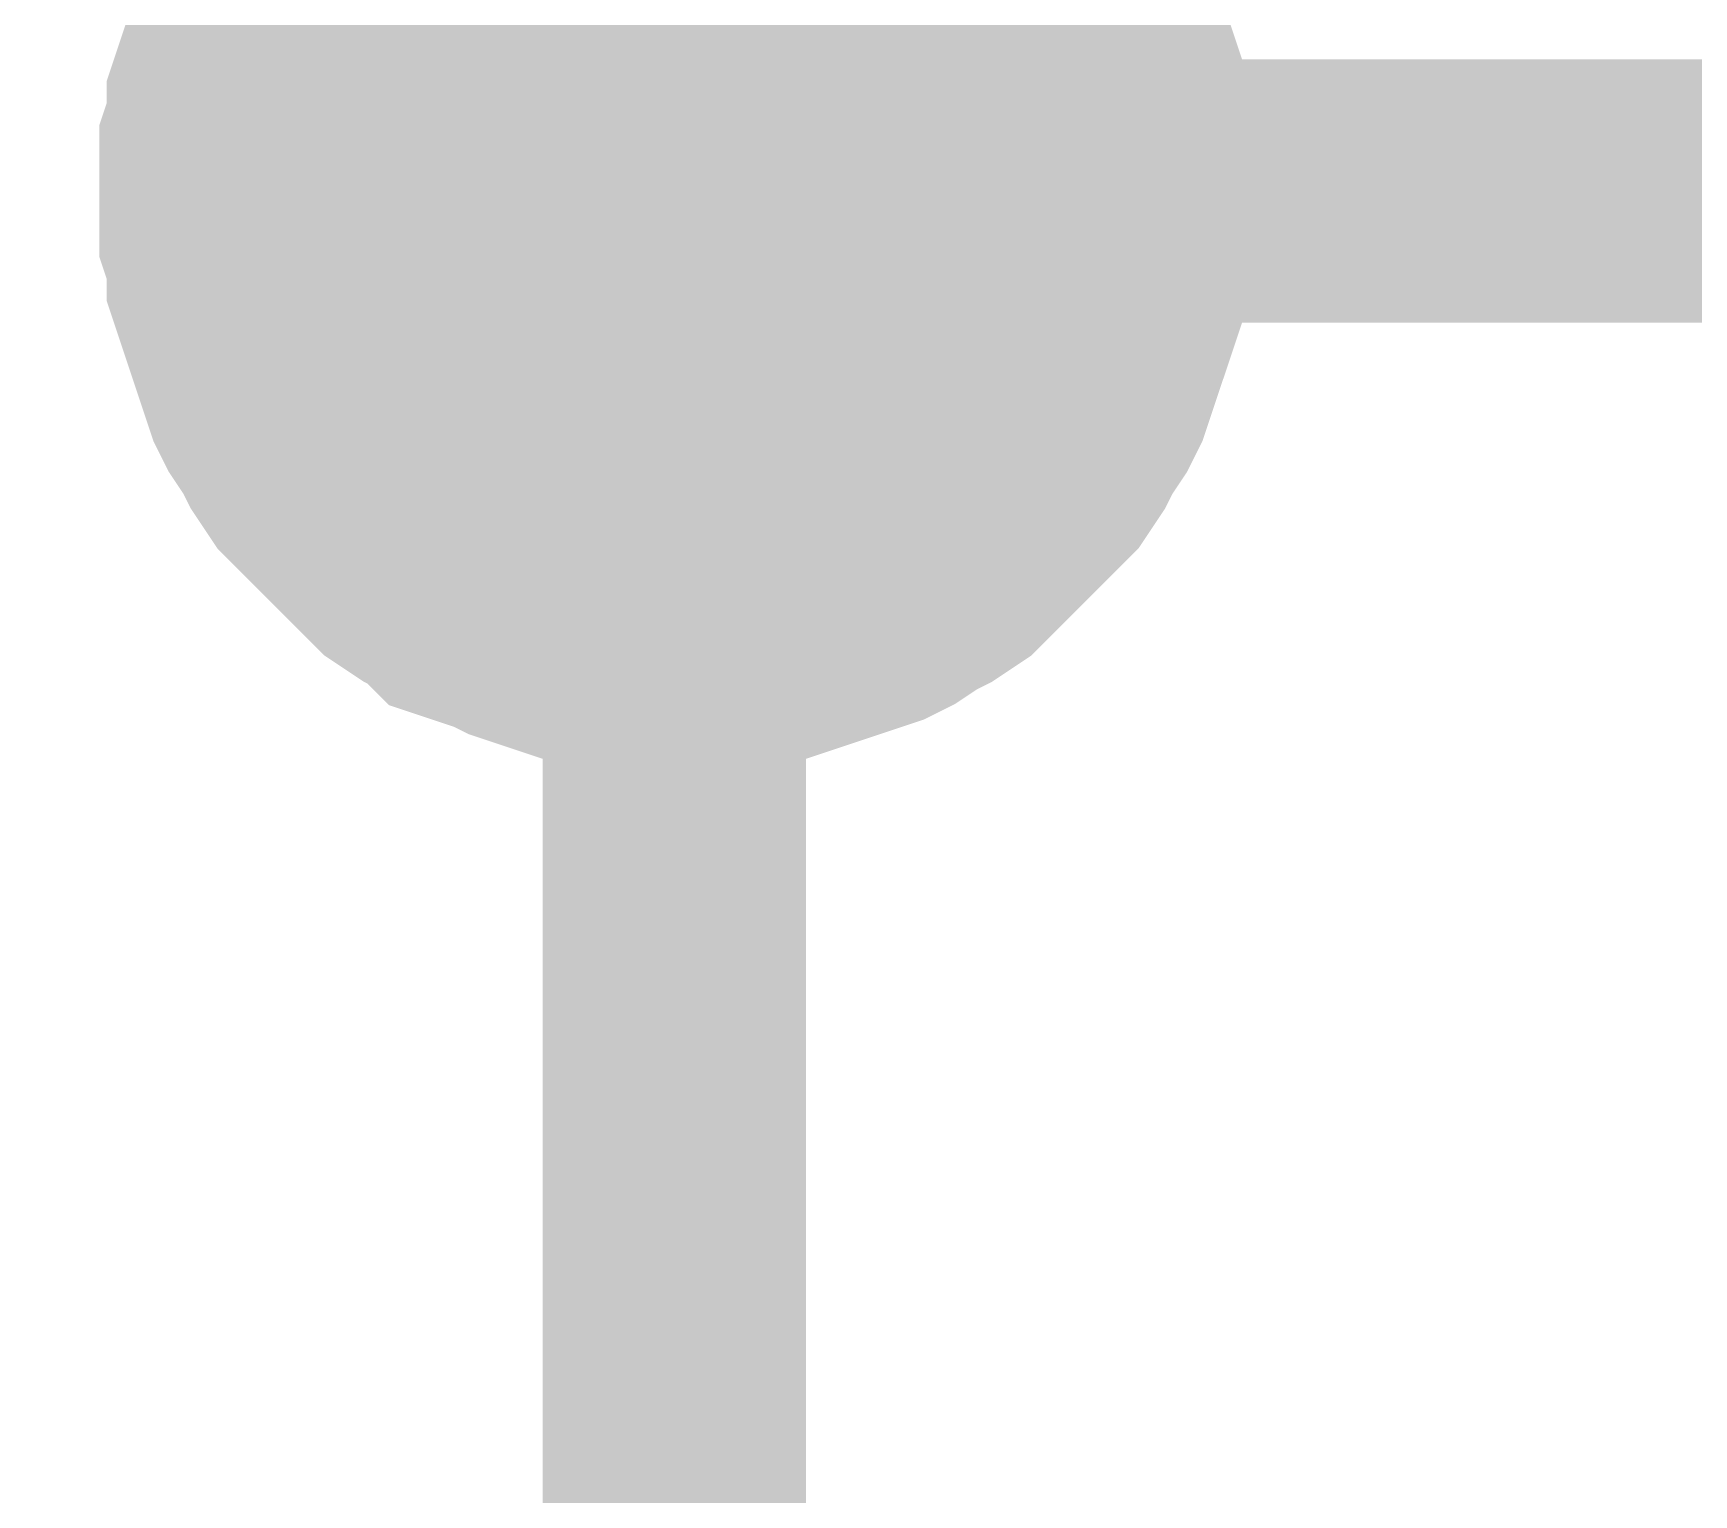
# Model space of a CAD drawing. Header units: inches. Extents: x 0 to 431, y 0 to 297.
# Drawn here: x 151.126 to 153.015, y 153.917 to 155.579 of the extents above; entities that cross this region are included whole.
import ezdxf

# ---------------------------------------------------------------- set-up
doc = ezdxf.new("R2010")
doc.units = ezdxf.units.IN
doc.layers.add('Sheet', color=255, linetype='Continuous')

msp = doc.modelspace()

# ---------------------------------------------------------------- linework, layer by layer
at = {"layer": 'Sheet'}
for points in [[(124.0047, 133.8324, 0.2997, 0.2997, 0), (151.8554, 133.8324, 0.2997, 0.2997, 0), (151.8554, 155.3999, 0.2997, 0.2997, 0), (151.8554, 169.5401, 0.2997, 0.2997, 0), (106.7818, 169.5401, 0.2997, 0.2997, 0)], [(151.3513, 155.3999, 0.2997, 0.2997, 0), (151.3513, 155.4251, 0.2997, 0.2997, 0), (151.3513, 155.4503, 0.2997, 0.2997, 0), (151.3597, 155.4755, 0.2997, 0.2997, 0), (151.3597, 155.5007, 0.2997, 0.2997, 0), (151.3681, 155.5259, 0.2997, 0.2997, 0), (151.3765, 155.5511, 0.2997, 0.2997, 0), (151.3849, 155.5763, 0.2997, 0.2997, 0), (151.3933, 155.5931, 0.2997, 0.2997, 0), (151.4017, 155.6183, 0.2997, 0.2997, 0), (151.4101, 155.6435, 0.2997, 0.2997, 0), (151.4269, 155.6603, 0.2997, 0.2997, 0), (151.4353, 155.6771, 0.2997, 0.2997, 0), (151.4521, 155.7024, 0.2997, 0.2997, 0), (151.4689, 155.7192, 0.2997, 0.2997, 0), (151.4857, 155.736, 0.2997, 0.2997, 0)], [(151.3513, 155.3999, 0.2997, 0.2997, 0), (151.3513, 155.4251, 0.2997, 0.2997, 0), (151.3513, 155.4503, 0.2997, 0.2997, 0), (151.3597, 155.4755, 0.2997, 0.2997, 0), (151.3597, 155.5007, 0.2997, 0.2997, 0), (151.3681, 155.5259, 0.2997, 0.2997, 0), (151.3765, 155.5511, 0.2997, 0.2997, 0), (151.3849, 155.5763, 0.2997, 0.2997, 0), (151.3933, 155.5931, 0.2997, 0.2997, 0), (151.4017, 155.6183, 0.2997, 0.2997, 0), (151.4101, 155.6435, 0.2997, 0.2997, 0), (151.4269, 155.6603, 0.2997, 0.2997, 0), (151.4353, 155.6771, 0.2997, 0.2997, 0), (151.4521, 155.7024, 0.2997, 0.2997, 0), (151.4689, 155.7192, 0.2997, 0.2997, 0), (151.4857, 155.736, 0.2997, 0.2997, 0)], [(151.3513, 155.3999, 0.2997, 0.2997, 0), (151.3513, 155.4251, 0.2997, 0.2997, 0), (151.3513, 155.4503, 0.2997, 0.2997, 0), (151.3597, 155.4755, 0.2997, 0.2997, 0), (151.3597, 155.5007, 0.2997, 0.2997, 0), (151.3681, 155.5259, 0.2997, 0.2997, 0), (151.3765, 155.5511, 0.2997, 0.2997, 0), (151.3849, 155.5763, 0.2997, 0.2997, 0), (151.3933, 155.5931, 0.2997, 0.2997, 0), (151.4017, 155.6183, 0.2997, 0.2997, 0), (151.4101, 155.6435, 0.2997, 0.2997, 0), (151.4269, 155.6603, 0.2997, 0.2997, 0), (151.4353, 155.6771, 0.2997, 0.2997, 0), (151.4521, 155.7024, 0.2997, 0.2997, 0), (151.4689, 155.7192, 0.2997, 0.2997, 0), (151.4857, 155.736, 0.2997, 0.2997, 0)], [(151.3513, 155.3999, 0.2997, 0.2997, 0), (151.3513, 155.4251, 0.2997, 0.2997, 0), (151.3513, 155.4503, 0.2997, 0.2997, 0), (151.3597, 155.4755, 0.2997, 0.2997, 0), (151.3597, 155.5007, 0.2997, 0.2997, 0), (151.3681, 155.5259, 0.2997, 0.2997, 0), (151.3765, 155.5511, 0.2997, 0.2997, 0), (151.3849, 155.5763, 0.2997, 0.2997, 0), (151.3933, 155.5931, 0.2997, 0.2997, 0), (151.4017, 155.6183, 0.2997, 0.2997, 0), (151.4101, 155.6435, 0.2997, 0.2997, 0), (151.4269, 155.6603, 0.2997, 0.2997, 0), (151.4353, 155.6771, 0.2997, 0.2997, 0), (151.4521, 155.7024, 0.2997, 0.2997, 0), (151.4689, 155.7192, 0.2997, 0.2997, 0), (151.4857, 155.736, 0.2997, 0.2997, 0)], [(152.2334, 155.736, 0.2997, 0.2997, 0), (152.2502, 155.7192, 0.2997, 0.2997, 0), (152.267, 155.7024, 0.2997, 0.2997, 0), (152.2838, 155.6771, 0.2997, 0.2997, 0), (152.2922, 155.6603, 0.2997, 0.2997, 0), (152.309, 155.6435, 0.2997, 0.2997, 0), (152.3174, 155.6183, 0.2997, 0.2997, 0), (152.3258, 155.5931, 0.2997, 0.2997, 0), (152.3342, 155.5763, 0.2997, 0.2997, 0), (152.3427, 155.5511, 0.2997, 0.2997, 0), (152.3511, 155.5259, 0.2997, 0.2997, 0), (152.3595, 155.5007, 0.2997, 0.2997, 0), (152.3595, 155.4755, 0.2997, 0.2997, 0), (152.3679, 155.4503, 0.2997, 0.2997, 0), (152.3679, 155.4251, 0.2997, 0.2997, 0), (152.3679, 155.3999, 0.2997, 0.2997, 0)], [(152.2334, 155.736, 0.2997, 0.2997, 0), (152.2502, 155.7192, 0.2997, 0.2997, 0), (152.267, 155.7024, 0.2997, 0.2997, 0), (152.2838, 155.6771, 0.2997, 0.2997, 0), (152.2922, 155.6603, 0.2997, 0.2997, 0), (152.309, 155.6435, 0.2997, 0.2997, 0), (152.3174, 155.6183, 0.2997, 0.2997, 0), (152.3258, 155.5931, 0.2997, 0.2997, 0), (152.3342, 155.5763, 0.2997, 0.2997, 0), (152.3427, 155.5511, 0.2997, 0.2997, 0), (152.3511, 155.5259, 0.2997, 0.2997, 0), (152.3595, 155.5007, 0.2997, 0.2997, 0), (152.3595, 155.4755, 0.2997, 0.2997, 0), (152.3679, 155.4503, 0.2997, 0.2997, 0), (152.3679, 155.4251, 0.2997, 0.2997, 0), (152.3679, 155.3999, 0.2997, 0.2997, 0)], [(152.2334, 155.736, 0.2997, 0.2997, 0), (152.2502, 155.7192, 0.2997, 0.2997, 0), (152.267, 155.7024, 0.2997, 0.2997, 0), (152.2838, 155.6771, 0.2997, 0.2997, 0), (152.2922, 155.6603, 0.2997, 0.2997, 0), (152.309, 155.6435, 0.2997, 0.2997, 0), (152.3174, 155.6183, 0.2997, 0.2997, 0), (152.3258, 155.5931, 0.2997, 0.2997, 0), (152.3342, 155.5763, 0.2997, 0.2997, 0), (152.3427, 155.5511, 0.2997, 0.2997, 0), (152.3511, 155.5259, 0.2997, 0.2997, 0), (152.3595, 155.5007, 0.2997, 0.2997, 0), (152.3595, 155.4755, 0.2997, 0.2997, 0), (152.3679, 155.4503, 0.2997, 0.2997, 0), (152.3679, 155.4251, 0.2997, 0.2997, 0), (152.3679, 155.3999, 0.2997, 0.2997, 0)], [(152.2334, 155.736, 0.2997, 0.2997, 0), (152.2502, 155.7192, 0.2997, 0.2997, 0), (152.267, 155.7024, 0.2997, 0.2997, 0), (152.2838, 155.6771, 0.2997, 0.2997, 0), (152.2922, 155.6603, 0.2997, 0.2997, 0), (152.309, 155.6435, 0.2997, 0.2997, 0), (152.3174, 155.6183, 0.2997, 0.2997, 0), (152.3258, 155.5931, 0.2997, 0.2997, 0), (152.3342, 155.5763, 0.2997, 0.2997, 0), (152.3427, 155.5511, 0.2997, 0.2997, 0), (152.3511, 155.5259, 0.2997, 0.2997, 0), (152.3595, 155.5007, 0.2997, 0.2997, 0), (152.3595, 155.4755, 0.2997, 0.2997, 0), (152.3679, 155.4503, 0.2997, 0.2997, 0), (152.3679, 155.4251, 0.2997, 0.2997, 0), (152.3679, 155.3999, 0.2997, 0.2997, 0)], [(151.3513, 155.3999, 0.0991, 0.0991, 0), (151.3513, 155.4251, 0.0991, 0.0991, 0), (151.3513, 155.4503, 0.0991, 0.0991, 0), (151.3597, 155.4755, 0.0991, 0.0991, 0), (151.3597, 155.5007, 0.0991, 0.0991, 0), (151.3681, 155.5259, 0.0991, 0.0991, 0), (151.3765, 155.5511, 0.0991, 0.0991, 0), (151.3849, 155.5763, 0.0991, 0.0991, 0), (151.3933, 155.5931, 0.0991, 0.0991, 0), (151.4017, 155.6183, 0.0991, 0.0991, 0), (151.4101, 155.6435, 0.0991, 0.0991, 0)], [(151.3513, 155.3999, 0.0991, 0.0991, 0), (151.3513, 155.4251, 0.0991, 0.0991, 0), (151.3513, 155.4503, 0.0991, 0.0991, 0), (151.3597, 155.4755, 0.0991, 0.0991, 0), (151.3597, 155.5007, 0.0991, 0.0991, 0), (151.3681, 155.5259, 0.0991, 0.0991, 0), (151.3765, 155.5511, 0.0991, 0.0991, 0), (151.3849, 155.5763, 0.0991, 0.0991, 0), (151.3933, 155.5931, 0.0991, 0.0991, 0), (151.4017, 155.6183, 0.0991, 0.0991, 0), (151.4101, 155.6435, 0.0991, 0.0991, 0)], [(151.3513, 155.3999, 0.0991, 0.0991, 0), (151.3513, 155.4251, 0.0991, 0.0991, 0), (151.3513, 155.4503, 0.0991, 0.0991, 0), (151.3597, 155.4755, 0.0991, 0.0991, 0), (151.3597, 155.5007, 0.0991, 0.0991, 0), (151.3681, 155.5259, 0.0991, 0.0991, 0), (151.3765, 155.5511, 0.0991, 0.0991, 0), (151.3849, 155.5763, 0.0991, 0.0991, 0), (151.3933, 155.5931, 0.0991, 0.0991, 0), (151.4017, 155.6183, 0.0991, 0.0991, 0), (151.4101, 155.6435, 0.0991, 0.0991, 0)], [(151.3513, 155.3999, 0.0991, 0.0991, 0), (151.3513, 155.4251, 0.0991, 0.0991, 0), (151.3513, 155.4503, 0.0991, 0.0991, 0), (151.3597, 155.4755, 0.0991, 0.0991, 0), (151.3597, 155.5007, 0.0991, 0.0991, 0), (151.3681, 155.5259, 0.0991, 0.0991, 0), (151.3765, 155.5511, 0.0991, 0.0991, 0), (151.3849, 155.5763, 0.0991, 0.0991, 0), (151.3933, 155.5931, 0.0991, 0.0991, 0), (151.4017, 155.6183, 0.0991, 0.0991, 0), (151.4101, 155.6435, 0.0991, 0.0991, 0)], [(152.309, 155.6435, 0.0991, 0.0991, 0), (152.3174, 155.6183, 0.0991, 0.0991, 0), (152.3258, 155.5931, 0.0991, 0.0991, 0), (152.3342, 155.5763, 0.0991, 0.0991, 0), (152.3427, 155.5511, 0.0991, 0.0991, 0), (152.3511, 155.5259, 0.0991, 0.0991, 0), (152.3595, 155.5007, 0.0991, 0.0991, 0), (152.3595, 155.4755, 0.0991, 0.0991, 0), (152.3679, 155.4503, 0.0991, 0.0991, 0), (152.3679, 155.4251, 0.0991, 0.0991, 0), (152.3679, 155.3999, 0.0991, 0.0991, 0)], [(152.309, 155.6435, 0.0991, 0.0991, 0), (152.3174, 155.6183, 0.0991, 0.0991, 0), (152.3258, 155.5931, 0.0991, 0.0991, 0), (152.3342, 155.5763, 0.0991, 0.0991, 0), (152.3427, 155.5511, 0.0991, 0.0991, 0), (152.3511, 155.5259, 0.0991, 0.0991, 0), (152.3595, 155.5007, 0.0991, 0.0991, 0), (152.3595, 155.4755, 0.0991, 0.0991, 0), (152.3679, 155.4503, 0.0991, 0.0991, 0), (152.3679, 155.4251, 0.0991, 0.0991, 0), (152.3679, 155.3999, 0.0991, 0.0991, 0)], [(152.309, 155.6435, 0.0991, 0.0991, 0), (152.3174, 155.6183, 0.0991, 0.0991, 0), (152.3258, 155.5931, 0.0991, 0.0991, 0), (152.3342, 155.5763, 0.0991, 0.0991, 0), (152.3427, 155.5511, 0.0991, 0.0991, 0), (152.3511, 155.5259, 0.0991, 0.0991, 0), (152.3595, 155.5007, 0.0991, 0.0991, 0), (152.3595, 155.4755, 0.0991, 0.0991, 0), (152.3679, 155.4503, 0.0991, 0.0991, 0), (152.3679, 155.4251, 0.0991, 0.0991, 0), (152.3679, 155.3999, 0.0991, 0.0991, 0)], [(152.309, 155.6435, 0.0991, 0.0991, 0), (152.3174, 155.6183, 0.0991, 0.0991, 0), (152.3258, 155.5931, 0.0991, 0.0991, 0), (152.3342, 155.5763, 0.0991, 0.0991, 0), (152.3427, 155.5511, 0.0991, 0.0991, 0), (152.3511, 155.5259, 0.0991, 0.0991, 0), (152.3595, 155.5007, 0.0991, 0.0991, 0), (152.3595, 155.4755, 0.0991, 0.0991, 0), (152.3679, 155.4503, 0.0991, 0.0991, 0), (152.3679, 155.4251, 0.0991, 0.0991, 0), (152.3679, 155.3999, 0.0991, 0.0991, 0)], [(105.0091, 98.9985, 0.2997, 0.2997, 0), (134.0024, 98.9985, 0.2997, 0.2997, 0), (151.1749, 98.9985, 0.2997, 0.2997, 0), (151.1749, 129.9928, 0.2997, 0.2997, 0), (175.0012, 129.9928, 0.2997, 0.2997, 0), (175.0012, 155.3999, 0.2997, 0.2997, 0), (151.8554, 155.3999, 0.2997, 0.2997, 0)], [(151.8554, 154.8874, 0.2997, 0.2997, 0), (151.8302, 154.8874, 0.2997, 0.2997, 0), (151.805, 154.8874, 0.2997, 0.2997, 0), (151.7798, 154.8958, 0.2997, 0.2997, 0), (151.7546, 154.8958, 0.2997, 0.2997, 0), (151.7293, 154.9042, 0.2997, 0.2997, 0), (151.7041, 154.9126, 0.2997, 0.2997, 0), (151.6789, 154.921, 0.2997, 0.2997, 0), (151.6621, 154.9294, 0.2997, 0.2997, 0), (151.6369, 154.9378, 0.2997, 0.2997, 0), (151.6117, 154.9462, 0.2997, 0.2997, 0), (151.5949, 154.963, 0.2997, 0.2997, 0), (151.5781, 154.9714, 0.2997, 0.2997, 0), (151.5529, 154.9882, 0.2997, 0.2997, 0), (151.5361, 155.005, 0.2997, 0.2997, 0), (151.5193, 155.0218, 0.2997, 0.2997, 0), (151.5025, 155.0386, 0.2997, 0.2997, 0), (151.4857, 155.0554, 0.2997, 0.2997, 0), (151.4689, 155.0722, 0.2997, 0.2997, 0), (151.4521, 155.089, 0.2997, 0.2997, 0), (151.4353, 155.1142, 0.2997, 0.2997, 0), (151.4269, 155.131, 0.2997, 0.2997, 0), (151.4101, 155.1562, 0.2997, 0.2997, 0), (151.4017, 155.173, 0.2997, 0.2997, 0), (151.3933, 155.1982, 0.2997, 0.2997, 0), (151.3849, 155.2235, 0.2997, 0.2997, 0), (151.3765, 155.2487, 0.2997, 0.2997, 0), (151.3681, 155.2739, 0.2997, 0.2997, 0), (151.3597, 155.2991, 0.2997, 0.2997, 0), (151.3597, 155.3243, 0.2997, 0.2997, 0), (151.3513, 155.3495, 0.2997, 0.2997, 0), (151.3513, 155.3747, 0.2997, 0.2997, 0), (151.3513, 155.3999, 0.2997, 0.2997, 0)], [(151.3513, 155.3999, 0.2997, 0.2997, 0), (151.3513, 155.3999, 0.2997, 0.2997, 0)], [(151.8554, 154.8874, 0.2997, 0.2997, 0), (151.8302, 154.8874, 0.2997, 0.2997, 0), (151.805, 154.8874, 0.2997, 0.2997, 0), (151.7798, 154.8958, 0.2997, 0.2997, 0), (151.7546, 154.8958, 0.2997, 0.2997, 0), (151.7293, 154.9042, 0.2997, 0.2997, 0), (151.7041, 154.9126, 0.2997, 0.2997, 0), (151.6789, 154.921, 0.2997, 0.2997, 0), (151.6621, 154.9294, 0.2997, 0.2997, 0), (151.6369, 154.9378, 0.2997, 0.2997, 0), (151.6117, 154.9462, 0.2997, 0.2997, 0), (151.5949, 154.963, 0.2997, 0.2997, 0), (151.5781, 154.9714, 0.2997, 0.2997, 0), (151.5529, 154.9882, 0.2997, 0.2997, 0), (151.5361, 155.005, 0.2997, 0.2997, 0), (151.5193, 155.0218, 0.2997, 0.2997, 0), (151.5025, 155.0386, 0.2997, 0.2997, 0), (151.4857, 155.0554, 0.2997, 0.2997, 0), (151.4689, 155.0722, 0.2997, 0.2997, 0), (151.4521, 155.089, 0.2997, 0.2997, 0), (151.4353, 155.1142, 0.2997, 0.2997, 0), (151.4269, 155.131, 0.2997, 0.2997, 0), (151.4101, 155.1562, 0.2997, 0.2997, 0), (151.4017, 155.173, 0.2997, 0.2997, 0), (151.3933, 155.1982, 0.2997, 0.2997, 0), (151.3849, 155.2235, 0.2997, 0.2997, 0), (151.3765, 155.2487, 0.2997, 0.2997, 0), (151.3681, 155.2739, 0.2997, 0.2997, 0), (151.3597, 155.2991, 0.2997, 0.2997, 0), (151.3597, 155.3243, 0.2997, 0.2997, 0), (151.3513, 155.3495, 0.2997, 0.2997, 0), (151.3513, 155.3747, 0.2997, 0.2997, 0), (151.3513, 155.3999, 0.2997, 0.2997, 0)], [(151.3513, 155.3999, 0.2997, 0.2997, 0), (151.3513, 155.3999, 0.2997, 0.2997, 0)], [(151.8554, 154.8874, 0.2997, 0.2997, 0), (151.8302, 154.8874, 0.2997, 0.2997, 0), (151.805, 154.8874, 0.2997, 0.2997, 0), (151.7798, 154.8958, 0.2997, 0.2997, 0), (151.7546, 154.8958, 0.2997, 0.2997, 0), (151.7293, 154.9042, 0.2997, 0.2997, 0), (151.7041, 154.9126, 0.2997, 0.2997, 0), (151.6789, 154.921, 0.2997, 0.2997, 0), (151.6621, 154.9294, 0.2997, 0.2997, 0), (151.6369, 154.9378, 0.2997, 0.2997, 0), (151.6117, 154.9462, 0.2997, 0.2997, 0), (151.5949, 154.963, 0.2997, 0.2997, 0), (151.5781, 154.9714, 0.2997, 0.2997, 0), (151.5529, 154.9882, 0.2997, 0.2997, 0), (151.5361, 155.005, 0.2997, 0.2997, 0), (151.5193, 155.0218, 0.2997, 0.2997, 0), (151.5025, 155.0386, 0.2997, 0.2997, 0), (151.4857, 155.0554, 0.2997, 0.2997, 0), (151.4689, 155.0722, 0.2997, 0.2997, 0), (151.4521, 155.089, 0.2997, 0.2997, 0), (151.4353, 155.1142, 0.2997, 0.2997, 0), (151.4269, 155.131, 0.2997, 0.2997, 0), (151.4101, 155.1562, 0.2997, 0.2997, 0), (151.4017, 155.173, 0.2997, 0.2997, 0), (151.3933, 155.1982, 0.2997, 0.2997, 0), (151.3849, 155.2235, 0.2997, 0.2997, 0), (151.3765, 155.2487, 0.2997, 0.2997, 0), (151.3681, 155.2739, 0.2997, 0.2997, 0), (151.3597, 155.2991, 0.2997, 0.2997, 0), (151.3597, 155.3243, 0.2997, 0.2997, 0), (151.3513, 155.3495, 0.2997, 0.2997, 0), (151.3513, 155.3747, 0.2997, 0.2997, 0), (151.3513, 155.3999, 0.2997, 0.2997, 0)], [(151.3513, 155.3999, 0.2997, 0.2997, 0), (151.3513, 155.3999, 0.2997, 0.2997, 0)], [(151.8554, 154.8874, 0.2997, 0.2997, 0), (151.8302, 154.8874, 0.2997, 0.2997, 0), (151.805, 154.8874, 0.2997, 0.2997, 0), (151.7798, 154.8958, 0.2997, 0.2997, 0), (151.7546, 154.8958, 0.2997, 0.2997, 0), (151.7293, 154.9042, 0.2997, 0.2997, 0), (151.7041, 154.9126, 0.2997, 0.2997, 0), (151.6789, 154.921, 0.2997, 0.2997, 0), (151.6621, 154.9294, 0.2997, 0.2997, 0), (151.6369, 154.9378, 0.2997, 0.2997, 0), (151.6117, 154.9462, 0.2997, 0.2997, 0), (151.5949, 154.963, 0.2997, 0.2997, 0), (151.5781, 154.9714, 0.2997, 0.2997, 0), (151.5529, 154.9882, 0.2997, 0.2997, 0), (151.5361, 155.005, 0.2997, 0.2997, 0), (151.5193, 155.0218, 0.2997, 0.2997, 0), (151.5025, 155.0386, 0.2997, 0.2997, 0), (151.4857, 155.0554, 0.2997, 0.2997, 0), (151.4689, 155.0722, 0.2997, 0.2997, 0), (151.4521, 155.089, 0.2997, 0.2997, 0), (151.4353, 155.1142, 0.2997, 0.2997, 0), (151.4269, 155.131, 0.2997, 0.2997, 0), (151.4101, 155.1562, 0.2997, 0.2997, 0), (151.4017, 155.173, 0.2997, 0.2997, 0), (151.3933, 155.1982, 0.2997, 0.2997, 0), (151.3849, 155.2235, 0.2997, 0.2997, 0), (151.3765, 155.2487, 0.2997, 0.2997, 0), (151.3681, 155.2739, 0.2997, 0.2997, 0), (151.3597, 155.2991, 0.2997, 0.2997, 0), (151.3597, 155.3243, 0.2997, 0.2997, 0), (151.3513, 155.3495, 0.2997, 0.2997, 0), (151.3513, 155.3747, 0.2997, 0.2997, 0), (151.3513, 155.3999, 0.2997, 0.2997, 0)], [(151.3513, 155.3999, 0.2997, 0.2997, 0), (151.3513, 155.3999, 0.2997, 0.2997, 0)], [(152.3679, 155.3999, 0.2997, 0.2997, 0), (152.3679, 155.3747, 0.2997, 0.2997, 0), (152.3679, 155.3495, 0.2997, 0.2997, 0), (152.3595, 155.3243, 0.2997, 0.2997, 0), (152.3595, 155.2991, 0.2997, 0.2997, 0), (152.3511, 155.2739, 0.2997, 0.2997, 0), (152.3427, 155.2487, 0.2997, 0.2997, 0), (152.3342, 155.2235, 0.2997, 0.2997, 0), (152.3258, 155.1982, 0.2997, 0.2997, 0), (152.3174, 155.173, 0.2997, 0.2997, 0), (152.309, 155.1562, 0.2997, 0.2997, 0), (152.2922, 155.131, 0.2997, 0.2997, 0), (152.2838, 155.1142, 0.2997, 0.2997, 0), (152.267, 155.089, 0.2997, 0.2997, 0), (152.2502, 155.0722, 0.2997, 0.2997, 0), (152.2334, 155.0554, 0.2997, 0.2997, 0), (152.2166, 155.0386, 0.2997, 0.2997, 0), (152.1998, 155.0218, 0.2997, 0.2997, 0), (152.183, 155.005, 0.2997, 0.2997, 0), (152.1662, 154.9882, 0.2997, 0.2997, 0), (152.141, 154.9714, 0.2997, 0.2997, 0), (152.1242, 154.963, 0.2997, 0.2997, 0), (152.099, 154.9462, 0.2997, 0.2997, 0), (152.0822, 154.9378, 0.2997, 0.2997, 0), (152.057, 154.9294, 0.2997, 0.2997, 0), (152.0318, 154.921, 0.2997, 0.2997, 0), (152.0066, 154.9126, 0.2997, 0.2997, 0), (151.9814, 154.9042, 0.2997, 0.2997, 0), (151.9562, 154.8958, 0.2997, 0.2997, 0), (151.931, 154.8958, 0.2997, 0.2997, 0), (151.9058, 154.8874, 0.2997, 0.2997, 0), (151.8806, 154.8874, 0.2997, 0.2997, 0), (151.8554, 154.8874, 0.2997, 0.2997, 0)], [(152.3679, 155.3999, 0.2997, 0.2997, 0), (152.3679, 155.3747, 0.2997, 0.2997, 0), (152.3679, 155.3495, 0.2997, 0.2997, 0), (152.3595, 155.3243, 0.2997, 0.2997, 0), (152.3595, 155.2991, 0.2997, 0.2997, 0), (152.3511, 155.2739, 0.2997, 0.2997, 0), (152.3427, 155.2487, 0.2997, 0.2997, 0), (152.3342, 155.2235, 0.2997, 0.2997, 0), (152.3258, 155.1982, 0.2997, 0.2997, 0), (152.3174, 155.173, 0.2997, 0.2997, 0), (152.309, 155.1562, 0.2997, 0.2997, 0), (152.2922, 155.131, 0.2997, 0.2997, 0), (152.2838, 155.1142, 0.2997, 0.2997, 0), (152.267, 155.089, 0.2997, 0.2997, 0), (152.2502, 155.0722, 0.2997, 0.2997, 0), (152.2334, 155.0554, 0.2997, 0.2997, 0), (152.2166, 155.0386, 0.2997, 0.2997, 0), (152.1998, 155.0218, 0.2997, 0.2997, 0), (152.183, 155.005, 0.2997, 0.2997, 0), (152.1662, 154.9882, 0.2997, 0.2997, 0), (152.141, 154.9714, 0.2997, 0.2997, 0), (152.1242, 154.963, 0.2997, 0.2997, 0), (152.099, 154.9462, 0.2997, 0.2997, 0), (152.0822, 154.9378, 0.2997, 0.2997, 0), (152.057, 154.9294, 0.2997, 0.2997, 0), (152.0318, 154.921, 0.2997, 0.2997, 0), (152.0066, 154.9126, 0.2997, 0.2997, 0), (151.9814, 154.9042, 0.2997, 0.2997, 0), (151.9562, 154.8958, 0.2997, 0.2997, 0), (151.931, 154.8958, 0.2997, 0.2997, 0), (151.9058, 154.8874, 0.2997, 0.2997, 0), (151.8806, 154.8874, 0.2997, 0.2997, 0), (151.8554, 154.8874, 0.2997, 0.2997, 0)], [(152.3679, 155.3999, 0.2997, 0.2997, 0), (152.3679, 155.3747, 0.2997, 0.2997, 0), (152.3679, 155.3495, 0.2997, 0.2997, 0), (152.3595, 155.3243, 0.2997, 0.2997, 0), (152.3595, 155.2991, 0.2997, 0.2997, 0), (152.3511, 155.2739, 0.2997, 0.2997, 0), (152.3427, 155.2487, 0.2997, 0.2997, 0), (152.3342, 155.2235, 0.2997, 0.2997, 0), (152.3258, 155.1982, 0.2997, 0.2997, 0), (152.3174, 155.173, 0.2997, 0.2997, 0), (152.309, 155.1562, 0.2997, 0.2997, 0), (152.2922, 155.131, 0.2997, 0.2997, 0), (152.2838, 155.1142, 0.2997, 0.2997, 0), (152.267, 155.089, 0.2997, 0.2997, 0), (152.2502, 155.0722, 0.2997, 0.2997, 0), (152.2334, 155.0554, 0.2997, 0.2997, 0), (152.2166, 155.0386, 0.2997, 0.2997, 0), (152.1998, 155.0218, 0.2997, 0.2997, 0), (152.183, 155.005, 0.2997, 0.2997, 0), (152.1662, 154.9882, 0.2997, 0.2997, 0), (152.141, 154.9714, 0.2997, 0.2997, 0), (152.1242, 154.963, 0.2997, 0.2997, 0), (152.099, 154.9462, 0.2997, 0.2997, 0), (152.0822, 154.9378, 0.2997, 0.2997, 0), (152.057, 154.9294, 0.2997, 0.2997, 0), (152.0318, 154.921, 0.2997, 0.2997, 0), (152.0066, 154.9126, 0.2997, 0.2997, 0), (151.9814, 154.9042, 0.2997, 0.2997, 0), (151.9562, 154.8958, 0.2997, 0.2997, 0), (151.931, 154.8958, 0.2997, 0.2997, 0), (151.9058, 154.8874, 0.2997, 0.2997, 0), (151.8806, 154.8874, 0.2997, 0.2997, 0), (151.8554, 154.8874, 0.2997, 0.2997, 0)], [(152.3679, 155.3999, 0.2997, 0.2997, 0), (152.3679, 155.3747, 0.2997, 0.2997, 0), (152.3679, 155.3495, 0.2997, 0.2997, 0), (152.3595, 155.3243, 0.2997, 0.2997, 0), (152.3595, 155.2991, 0.2997, 0.2997, 0), (152.3511, 155.2739, 0.2997, 0.2997, 0), (152.3427, 155.2487, 0.2997, 0.2997, 0), (152.3342, 155.2235, 0.2997, 0.2997, 0), (152.3258, 155.1982, 0.2997, 0.2997, 0), (152.3174, 155.173, 0.2997, 0.2997, 0), (152.309, 155.1562, 0.2997, 0.2997, 0), (152.2922, 155.131, 0.2997, 0.2997, 0), (152.2838, 155.1142, 0.2997, 0.2997, 0), (152.267, 155.089, 0.2997, 0.2997, 0), (152.2502, 155.0722, 0.2997, 0.2997, 0), (152.2334, 155.0554, 0.2997, 0.2997, 0), (152.2166, 155.0386, 0.2997, 0.2997, 0), (152.1998, 155.0218, 0.2997, 0.2997, 0), (152.183, 155.005, 0.2997, 0.2997, 0), (152.1662, 154.9882, 0.2997, 0.2997, 0), (152.141, 154.9714, 0.2997, 0.2997, 0), (152.1242, 154.963, 0.2997, 0.2997, 0), (152.099, 154.9462, 0.2997, 0.2997, 0), (152.0822, 154.9378, 0.2997, 0.2997, 0), (152.057, 154.9294, 0.2997, 0.2997, 0), (152.0318, 154.921, 0.2997, 0.2997, 0), (152.0066, 154.9126, 0.2997, 0.2997, 0), (151.9814, 154.9042, 0.2997, 0.2997, 0), (151.9562, 154.8958, 0.2997, 0.2997, 0), (151.931, 154.8958, 0.2997, 0.2997, 0), (151.9058, 154.8874, 0.2997, 0.2997, 0), (151.8806, 154.8874, 0.2997, 0.2997, 0), (151.8554, 154.8874, 0.2997, 0.2997, 0)], [(152.3679, 155.3999, 0.2997, 0.2997, 0), (152.3679, 155.3999, 0.2997, 0.2997, 0), (152.3679, 155.3999, 0.2997, 0.2997, 0), (152.3679, 155.3999, 0.2997, 0.2997, 0), (152.3679, 155.3999, 0.2997, 0.2997, 0), (152.3679, 155.3999, 0.2997, 0.2997, 0), (152.3679, 155.3999, 0.2997, 0.2997, 0), (152.3679, 155.3999, 0.2997, 0.2997, 0), (152.3679, 155.3999, 0.2997, 0.2997, 0), (152.3679, 155.3999, 0.2997, 0.2997, 0), (152.3679, 155.3999, 0.2997, 0.2997, 0), (152.3679, 155.3999, 0.2997, 0.2997, 0), (152.3679, 155.3999, 0.2997, 0.2997, 0), (152.3679, 155.3999, 0.2997, 0.2997, 0), (152.3679, 155.3999, 0.2997, 0.2997, 0), (152.3679, 155.3999, 0.2997, 0.2997, 0), (152.3679, 155.3999, 0.2997, 0.2997, 0), (152.3679, 155.3999, 0.2997, 0.2997, 0), (152.3679, 155.3999, 0.2997, 0.2997, 0), (152.3679, 155.3999, 0.2997, 0.2997, 0), (152.3679, 155.3999, 0.2997, 0.2997, 0), (152.3679, 155.3999, 0.2997, 0.2997, 0), (152.3679, 155.3999, 0.2997, 0.2997, 0), (152.3679, 155.3999, 0.2997, 0.2997, 0), (152.3679, 155.3999, 0.2997, 0.2997, 0), (152.3679, 155.3999, 0.2997, 0.2997, 0), (152.3679, 155.3999, 0.2997, 0.2997, 0), (152.3679, 155.3999, 0.2997, 0.2997, 0), (152.3679, 155.3999, 0.2997, 0.2997, 0), (152.3679, 155.3999, 0.2997, 0.2997, 0), (152.3679, 155.3999, 0.2997, 0.2997, 0), (152.3679, 155.3999, 0.2997, 0.2997, 0), (152.3679, 155.3999, 0.2997, 0.2997, 0)], [(152.3679, 155.3999, 0.2997, 0.2997, 0), (152.3679, 155.3999, 0.2997, 0.2997, 0)], [(152.3679, 155.3999, 0.2997, 0.2997, 0), (152.3679, 155.3999, 0.2997, 0.2997, 0), (152.3679, 155.3999, 0.2997, 0.2997, 0), (152.3679, 155.3999, 0.2997, 0.2997, 0), (152.3679, 155.3999, 0.2997, 0.2997, 0), (152.3679, 155.3999, 0.2997, 0.2997, 0), (152.3679, 155.3999, 0.2997, 0.2997, 0), (152.3679, 155.3999, 0.2997, 0.2997, 0), (152.3679, 155.3999, 0.2997, 0.2997, 0), (152.3679, 155.3999, 0.2997, 0.2997, 0), (152.3679, 155.3999, 0.2997, 0.2997, 0), (152.3679, 155.3999, 0.2997, 0.2997, 0), (152.3679, 155.3999, 0.2997, 0.2997, 0), (152.3679, 155.3999, 0.2997, 0.2997, 0), (152.3679, 155.3999, 0.2997, 0.2997, 0), (152.3679, 155.3999, 0.2997, 0.2997, 0), (152.3679, 155.3999, 0.2997, 0.2997, 0), (152.3679, 155.3999, 0.2997, 0.2997, 0), (152.3679, 155.3999, 0.2997, 0.2997, 0), (152.3679, 155.3999, 0.2997, 0.2997, 0), (152.3679, 155.3999, 0.2997, 0.2997, 0), (152.3679, 155.3999, 0.2997, 0.2997, 0), (152.3679, 155.3999, 0.2997, 0.2997, 0), (152.3679, 155.3999, 0.2997, 0.2997, 0), (152.3679, 155.3999, 0.2997, 0.2997, 0), (152.3679, 155.3999, 0.2997, 0.2997, 0), (152.3679, 155.3999, 0.2997, 0.2997, 0), (152.3679, 155.3999, 0.2997, 0.2997, 0), (152.3679, 155.3999, 0.2997, 0.2997, 0), (152.3679, 155.3999, 0.2997, 0.2997, 0), (152.3679, 155.3999, 0.2997, 0.2997, 0), (152.3679, 155.3999, 0.2997, 0.2997, 0), (152.3679, 155.3999, 0.2997, 0.2997, 0)], [(152.3679, 155.3999, 0.2997, 0.2997, 0), (152.3679, 155.3999, 0.2997, 0.2997, 0)], [(152.3679, 155.3999, 0.2997, 0.2997, 0), (152.3679, 155.3999, 0.2997, 0.2997, 0), (152.3679, 155.3999, 0.2997, 0.2997, 0), (152.3679, 155.3999, 0.2997, 0.2997, 0), (152.3679, 155.3999, 0.2997, 0.2997, 0), (152.3679, 155.3999, 0.2997, 0.2997, 0), (152.3679, 155.3999, 0.2997, 0.2997, 0), (152.3679, 155.3999, 0.2997, 0.2997, 0), (152.3679, 155.3999, 0.2997, 0.2997, 0), (152.3679, 155.3999, 0.2997, 0.2997, 0), (152.3679, 155.3999, 0.2997, 0.2997, 0), (152.3679, 155.3999, 0.2997, 0.2997, 0), (152.3679, 155.3999, 0.2997, 0.2997, 0), (152.3679, 155.3999, 0.2997, 0.2997, 0), (152.3679, 155.3999, 0.2997, 0.2997, 0), (152.3679, 155.3999, 0.2997, 0.2997, 0), (152.3679, 155.3999, 0.2997, 0.2997, 0), (152.3679, 155.3999, 0.2997, 0.2997, 0), (152.3679, 155.3999, 0.2997, 0.2997, 0), (152.3679, 155.3999, 0.2997, 0.2997, 0), (152.3679, 155.3999, 0.2997, 0.2997, 0), (152.3679, 155.3999, 0.2997, 0.2997, 0), (152.3679, 155.3999, 0.2997, 0.2997, 0), (152.3679, 155.3999, 0.2997, 0.2997, 0), (152.3679, 155.3999, 0.2997, 0.2997, 0), (152.3679, 155.3999, 0.2997, 0.2997, 0), (152.3679, 155.3999, 0.2997, 0.2997, 0), (152.3679, 155.3999, 0.2997, 0.2997, 0), (152.3679, 155.3999, 0.2997, 0.2997, 0), (152.3679, 155.3999, 0.2997, 0.2997, 0), (152.3679, 155.3999, 0.2997, 0.2997, 0), (152.3679, 155.3999, 0.2997, 0.2997, 0), (152.3679, 155.3999, 0.2997, 0.2997, 0)], [(152.3679, 155.3999, 0.2997, 0.2997, 0), (152.3679, 155.3999, 0.2997, 0.2997, 0)], [(152.3679, 155.3999, 0.2997, 0.2997, 0), (152.3679, 155.3999, 0.2997, 0.2997, 0), (152.3679, 155.3999, 0.2997, 0.2997, 0), (152.3679, 155.3999, 0.2997, 0.2997, 0), (152.3679, 155.3999, 0.2997, 0.2997, 0), (152.3679, 155.3999, 0.2997, 0.2997, 0), (152.3679, 155.3999, 0.2997, 0.2997, 0), (152.3679, 155.3999, 0.2997, 0.2997, 0), (152.3679, 155.3999, 0.2997, 0.2997, 0), (152.3679, 155.3999, 0.2997, 0.2997, 0), (152.3679, 155.3999, 0.2997, 0.2997, 0), (152.3679, 155.3999, 0.2997, 0.2997, 0), (152.3679, 155.3999, 0.2997, 0.2997, 0), (152.3679, 155.3999, 0.2997, 0.2997, 0), (152.3679, 155.3999, 0.2997, 0.2997, 0), (152.3679, 155.3999, 0.2997, 0.2997, 0), (152.3679, 155.3999, 0.2997, 0.2997, 0), (152.3679, 155.3999, 0.2997, 0.2997, 0), (152.3679, 155.3999, 0.2997, 0.2997, 0), (152.3679, 155.3999, 0.2997, 0.2997, 0), (152.3679, 155.3999, 0.2997, 0.2997, 0), (152.3679, 155.3999, 0.2997, 0.2997, 0), (152.3679, 155.3999, 0.2997, 0.2997, 0), (152.3679, 155.3999, 0.2997, 0.2997, 0), (152.3679, 155.3999, 0.2997, 0.2997, 0), (152.3679, 155.3999, 0.2997, 0.2997, 0), (152.3679, 155.3999, 0.2997, 0.2997, 0), (152.3679, 155.3999, 0.2997, 0.2997, 0), (152.3679, 155.3999, 0.2997, 0.2997, 0), (152.3679, 155.3999, 0.2997, 0.2997, 0), (152.3679, 155.3999, 0.2997, 0.2997, 0), (152.3679, 155.3999, 0.2997, 0.2997, 0), (152.3679, 155.3999, 0.2997, 0.2997, 0)], [(152.3679, 155.3999, 0.2997, 0.2997, 0), (152.3679, 155.3999, 0.2997, 0.2997, 0)], [(151.8554, 154.8874, 0.0991, 0.0991, 0), (151.8302, 154.8874, 0.0991, 0.0991, 0), (151.805, 154.8874, 0.0991, 0.0991, 0), (151.7798, 154.8958, 0.0991, 0.0991, 0), (151.7546, 154.8958, 0.0991, 0.0991, 0), (151.7293, 154.9042, 0.0991, 0.0991, 0), (151.7041, 154.9126, 0.0991, 0.0991, 0), (151.6789, 154.921, 0.0991, 0.0991, 0), (151.6621, 154.9294, 0.0991, 0.0991, 0), (151.6369, 154.9378, 0.0991, 0.0991, 0), (151.6117, 154.9462, 0.0991, 0.0991, 0), (151.5949, 154.963, 0.0991, 0.0991, 0), (151.5781, 154.9714, 0.0991, 0.0991, 0), (151.5529, 154.9882, 0.0991, 0.0991, 0), (151.5361, 155.005, 0.0991, 0.0991, 0), (151.5193, 155.0218, 0.0991, 0.0991, 0), (151.5025, 155.0386, 0.0991, 0.0991, 0), (151.4857, 155.0554, 0.0991, 0.0991, 0), (151.4689, 155.0722, 0.0991, 0.0991, 0), (151.4521, 155.089, 0.0991, 0.0991, 0), (151.4353, 155.1142, 0.0991, 0.0991, 0), (151.4269, 155.131, 0.0991, 0.0991, 0), (151.4101, 155.1562, 0.0991, 0.0991, 0), (151.4017, 155.173, 0.0991, 0.0991, 0), (151.3933, 155.1982, 0.0991, 0.0991, 0), (151.3849, 155.2235, 0.0991, 0.0991, 0), (151.3765, 155.2487, 0.0991, 0.0991, 0), (151.3681, 155.2739, 0.0991, 0.0991, 0), (151.3597, 155.2991, 0.0991, 0.0991, 0), (151.3597, 155.3243, 0.0991, 0.0991, 0), (151.3513, 155.3495, 0.0991, 0.0991, 0), (151.3513, 155.3747, 0.0991, 0.0991, 0), (151.3513, 155.3999, 0.0991, 0.0991, 0)], [(151.3513, 155.3999, 0.0991, 0.0991, 0), (151.3513, 155.3999, 0.0991, 0.0991, 0)], [(151.8554, 154.8874, 0.0991, 0.0991, 0), (151.8302, 154.8874, 0.0991, 0.0991, 0), (151.805, 154.8874, 0.0991, 0.0991, 0), (151.7798, 154.8958, 0.0991, 0.0991, 0), (151.7546, 154.8958, 0.0991, 0.0991, 0), (151.7293, 154.9042, 0.0991, 0.0991, 0), (151.7041, 154.9126, 0.0991, 0.0991, 0), (151.6789, 154.921, 0.0991, 0.0991, 0), (151.6621, 154.9294, 0.0991, 0.0991, 0), (151.6369, 154.9378, 0.0991, 0.0991, 0), (151.6117, 154.9462, 0.0991, 0.0991, 0), (151.5949, 154.963, 0.0991, 0.0991, 0), (151.5781, 154.9714, 0.0991, 0.0991, 0), (151.5529, 154.9882, 0.0991, 0.0991, 0), (151.5361, 155.005, 0.0991, 0.0991, 0), (151.5193, 155.0218, 0.0991, 0.0991, 0), (151.5025, 155.0386, 0.0991, 0.0991, 0), (151.4857, 155.0554, 0.0991, 0.0991, 0), (151.4689, 155.0722, 0.0991, 0.0991, 0), (151.4521, 155.089, 0.0991, 0.0991, 0), (151.4353, 155.1142, 0.0991, 0.0991, 0), (151.4269, 155.131, 0.0991, 0.0991, 0), (151.4101, 155.1562, 0.0991, 0.0991, 0), (151.4017, 155.173, 0.0991, 0.0991, 0), (151.3933, 155.1982, 0.0991, 0.0991, 0), (151.3849, 155.2235, 0.0991, 0.0991, 0), (151.3765, 155.2487, 0.0991, 0.0991, 0), (151.3681, 155.2739, 0.0991, 0.0991, 0), (151.3597, 155.2991, 0.0991, 0.0991, 0), (151.3597, 155.3243, 0.0991, 0.0991, 0), (151.3513, 155.3495, 0.0991, 0.0991, 0), (151.3513, 155.3747, 0.0991, 0.0991, 0), (151.3513, 155.3999, 0.0991, 0.0991, 0)], [(151.3513, 155.3999, 0.0991, 0.0991, 0), (151.3513, 155.3999, 0.0991, 0.0991, 0)], [(151.8554, 154.8874, 0.0991, 0.0991, 0), (151.8302, 154.8874, 0.0991, 0.0991, 0), (151.805, 154.8874, 0.0991, 0.0991, 0), (151.7798, 154.8958, 0.0991, 0.0991, 0), (151.7546, 154.8958, 0.0991, 0.0991, 0), (151.7293, 154.9042, 0.0991, 0.0991, 0), (151.7041, 154.9126, 0.0991, 0.0991, 0), (151.6789, 154.921, 0.0991, 0.0991, 0), (151.6621, 154.9294, 0.0991, 0.0991, 0), (151.6369, 154.9378, 0.0991, 0.0991, 0), (151.6117, 154.9462, 0.0991, 0.0991, 0), (151.5949, 154.963, 0.0991, 0.0991, 0), (151.5781, 154.9714, 0.0991, 0.0991, 0), (151.5529, 154.9882, 0.0991, 0.0991, 0), (151.5361, 155.005, 0.0991, 0.0991, 0), (151.5193, 155.0218, 0.0991, 0.0991, 0), (151.5025, 155.0386, 0.0991, 0.0991, 0), (151.4857, 155.0554, 0.0991, 0.0991, 0), (151.4689, 155.0722, 0.0991, 0.0991, 0), (151.4521, 155.089, 0.0991, 0.0991, 0), (151.4353, 155.1142, 0.0991, 0.0991, 0), (151.4269, 155.131, 0.0991, 0.0991, 0), (151.4101, 155.1562, 0.0991, 0.0991, 0), (151.4017, 155.173, 0.0991, 0.0991, 0), (151.3933, 155.1982, 0.0991, 0.0991, 0), (151.3849, 155.2235, 0.0991, 0.0991, 0), (151.3765, 155.2487, 0.0991, 0.0991, 0), (151.3681, 155.2739, 0.0991, 0.0991, 0), (151.3597, 155.2991, 0.0991, 0.0991, 0), (151.3597, 155.3243, 0.0991, 0.0991, 0), (151.3513, 155.3495, 0.0991, 0.0991, 0), (151.3513, 155.3747, 0.0991, 0.0991, 0), (151.3513, 155.3999, 0.0991, 0.0991, 0)], [(151.3513, 155.3999, 0.0991, 0.0991, 0), (151.3513, 155.3999, 0.0991, 0.0991, 0)], [(151.8554, 154.8874, 0.0991, 0.0991, 0), (151.8302, 154.8874, 0.0991, 0.0991, 0), (151.805, 154.8874, 0.0991, 0.0991, 0), (151.7798, 154.8958, 0.0991, 0.0991, 0), (151.7546, 154.8958, 0.0991, 0.0991, 0), (151.7293, 154.9042, 0.0991, 0.0991, 0), (151.7041, 154.9126, 0.0991, 0.0991, 0), (151.6789, 154.921, 0.0991, 0.0991, 0), (151.6621, 154.9294, 0.0991, 0.0991, 0), (151.6369, 154.9378, 0.0991, 0.0991, 0), (151.6117, 154.9462, 0.0991, 0.0991, 0), (151.5949, 154.963, 0.0991, 0.0991, 0), (151.5781, 154.9714, 0.0991, 0.0991, 0), (151.5529, 154.9882, 0.0991, 0.0991, 0), (151.5361, 155.005, 0.0991, 0.0991, 0), (151.5193, 155.0218, 0.0991, 0.0991, 0), (151.5025, 155.0386, 0.0991, 0.0991, 0), (151.4857, 155.0554, 0.0991, 0.0991, 0), (151.4689, 155.0722, 0.0991, 0.0991, 0), (151.4521, 155.089, 0.0991, 0.0991, 0), (151.4353, 155.1142, 0.0991, 0.0991, 0), (151.4269, 155.131, 0.0991, 0.0991, 0), (151.4101, 155.1562, 0.0991, 0.0991, 0), (151.4017, 155.173, 0.0991, 0.0991, 0), (151.3933, 155.1982, 0.0991, 0.0991, 0), (151.3849, 155.2235, 0.0991, 0.0991, 0), (151.3765, 155.2487, 0.0991, 0.0991, 0), (151.3681, 155.2739, 0.0991, 0.0991, 0), (151.3597, 155.2991, 0.0991, 0.0991, 0), (151.3597, 155.3243, 0.0991, 0.0991, 0), (151.3513, 155.3495, 0.0991, 0.0991, 0), (151.3513, 155.3747, 0.0991, 0.0991, 0), (151.3513, 155.3999, 0.0991, 0.0991, 0)], [(151.3513, 155.3999, 0.0991, 0.0991, 0), (151.3513, 155.3999, 0.0991, 0.0991, 0)], [(152.3679, 155.3999, 0.0991, 0.0991, 0), (152.3679, 155.3747, 0.0991, 0.0991, 0), (152.3679, 155.3495, 0.0991, 0.0991, 0), (152.3595, 155.3243, 0.0991, 0.0991, 0), (152.3595, 155.2991, 0.0991, 0.0991, 0), (152.3511, 155.2739, 0.0991, 0.0991, 0), (152.3427, 155.2487, 0.0991, 0.0991, 0), (152.3342, 155.2235, 0.0991, 0.0991, 0), (152.3258, 155.1982, 0.0991, 0.0991, 0), (152.3174, 155.173, 0.0991, 0.0991, 0), (152.309, 155.1562, 0.0991, 0.0991, 0), (152.2922, 155.131, 0.0991, 0.0991, 0), (152.2838, 155.1142, 0.0991, 0.0991, 0), (152.267, 155.089, 0.0991, 0.0991, 0), (152.2502, 155.0722, 0.0991, 0.0991, 0), (152.2334, 155.0554, 0.0991, 0.0991, 0), (152.2166, 155.0386, 0.0991, 0.0991, 0), (152.1998, 155.0218, 0.0991, 0.0991, 0), (152.183, 155.005, 0.0991, 0.0991, 0), (152.1662, 154.9882, 0.0991, 0.0991, 0), (152.141, 154.9714, 0.0991, 0.0991, 0), (152.1242, 154.963, 0.0991, 0.0991, 0), (152.099, 154.9462, 0.0991, 0.0991, 0), (152.0822, 154.9378, 0.0991, 0.0991, 0), (152.057, 154.9294, 0.0991, 0.0991, 0), (152.0318, 154.921, 0.0991, 0.0991, 0), (152.0066, 154.9126, 0.0991, 0.0991, 0), (151.9814, 154.9042, 0.0991, 0.0991, 0), (151.9562, 154.8958, 0.0991, 0.0991, 0), (151.931, 154.8958, 0.0991, 0.0991, 0), (151.9058, 154.8874, 0.0991, 0.0991, 0), (151.8806, 154.8874, 0.0991, 0.0991, 0), (151.8554, 154.8874, 0.0991, 0.0991, 0)], [(152.3679, 155.3999, 0.0991, 0.0991, 0), (152.3679, 155.3747, 0.0991, 0.0991, 0), (152.3679, 155.3495, 0.0991, 0.0991, 0), (152.3595, 155.3243, 0.0991, 0.0991, 0), (152.3595, 155.2991, 0.0991, 0.0991, 0), (152.3511, 155.2739, 0.0991, 0.0991, 0), (152.3427, 155.2487, 0.0991, 0.0991, 0), (152.3342, 155.2235, 0.0991, 0.0991, 0), (152.3258, 155.1982, 0.0991, 0.0991, 0), (152.3174, 155.173, 0.0991, 0.0991, 0), (152.309, 155.1562, 0.0991, 0.0991, 0), (152.2922, 155.131, 0.0991, 0.0991, 0), (152.2838, 155.1142, 0.0991, 0.0991, 0), (152.267, 155.089, 0.0991, 0.0991, 0), (152.2502, 155.0722, 0.0991, 0.0991, 0), (152.2334, 155.0554, 0.0991, 0.0991, 0), (152.2166, 155.0386, 0.0991, 0.0991, 0), (152.1998, 155.0218, 0.0991, 0.0991, 0), (152.183, 155.005, 0.0991, 0.0991, 0), (152.1662, 154.9882, 0.0991, 0.0991, 0), (152.141, 154.9714, 0.0991, 0.0991, 0), (152.1242, 154.963, 0.0991, 0.0991, 0), (152.099, 154.9462, 0.0991, 0.0991, 0), (152.0822, 154.9378, 0.0991, 0.0991, 0), (152.057, 154.9294, 0.0991, 0.0991, 0), (152.0318, 154.921, 0.0991, 0.0991, 0), (152.0066, 154.9126, 0.0991, 0.0991, 0), (151.9814, 154.9042, 0.0991, 0.0991, 0), (151.9562, 154.8958, 0.0991, 0.0991, 0), (151.931, 154.8958, 0.0991, 0.0991, 0), (151.9058, 154.8874, 0.0991, 0.0991, 0), (151.8806, 154.8874, 0.0991, 0.0991, 0), (151.8554, 154.8874, 0.0991, 0.0991, 0)], [(152.3679, 155.3999, 0.0991, 0.0991, 0), (152.3679, 155.3747, 0.0991, 0.0991, 0), (152.3679, 155.3495, 0.0991, 0.0991, 0), (152.3595, 155.3243, 0.0991, 0.0991, 0), (152.3595, 155.2991, 0.0991, 0.0991, 0), (152.3511, 155.2739, 0.0991, 0.0991, 0), (152.3427, 155.2487, 0.0991, 0.0991, 0), (152.3342, 155.2235, 0.0991, 0.0991, 0), (152.3258, 155.1982, 0.0991, 0.0991, 0), (152.3174, 155.173, 0.0991, 0.0991, 0), (152.309, 155.1562, 0.0991, 0.0991, 0), (152.2922, 155.131, 0.0991, 0.0991, 0), (152.2838, 155.1142, 0.0991, 0.0991, 0), (152.267, 155.089, 0.0991, 0.0991, 0), (152.2502, 155.0722, 0.0991, 0.0991, 0), (152.2334, 155.0554, 0.0991, 0.0991, 0), (152.2166, 155.0386, 0.0991, 0.0991, 0), (152.1998, 155.0218, 0.0991, 0.0991, 0), (152.183, 155.005, 0.0991, 0.0991, 0), (152.1662, 154.9882, 0.0991, 0.0991, 0), (152.141, 154.9714, 0.0991, 0.0991, 0), (152.1242, 154.963, 0.0991, 0.0991, 0), (152.099, 154.9462, 0.0991, 0.0991, 0), (152.0822, 154.9378, 0.0991, 0.0991, 0), (152.057, 154.9294, 0.0991, 0.0991, 0), (152.0318, 154.921, 0.0991, 0.0991, 0), (152.0066, 154.9126, 0.0991, 0.0991, 0), (151.9814, 154.9042, 0.0991, 0.0991, 0), (151.9562, 154.8958, 0.0991, 0.0991, 0), (151.931, 154.8958, 0.0991, 0.0991, 0), (151.9058, 154.8874, 0.0991, 0.0991, 0), (151.8806, 154.8874, 0.0991, 0.0991, 0), (151.8554, 154.8874, 0.0991, 0.0991, 0)], [(152.3679, 155.3999, 0.0991, 0.0991, 0), (152.3679, 155.3747, 0.0991, 0.0991, 0), (152.3679, 155.3495, 0.0991, 0.0991, 0), (152.3595, 155.3243, 0.0991, 0.0991, 0), (152.3595, 155.2991, 0.0991, 0.0991, 0), (152.3511, 155.2739, 0.0991, 0.0991, 0), (152.3427, 155.2487, 0.0991, 0.0991, 0), (152.3342, 155.2235, 0.0991, 0.0991, 0), (152.3258, 155.1982, 0.0991, 0.0991, 0), (152.3174, 155.173, 0.0991, 0.0991, 0), (152.309, 155.1562, 0.0991, 0.0991, 0), (152.2922, 155.131, 0.0991, 0.0991, 0), (152.2838, 155.1142, 0.0991, 0.0991, 0), (152.267, 155.089, 0.0991, 0.0991, 0), (152.2502, 155.0722, 0.0991, 0.0991, 0), (152.2334, 155.0554, 0.0991, 0.0991, 0), (152.2166, 155.0386, 0.0991, 0.0991, 0), (152.1998, 155.0218, 0.0991, 0.0991, 0), (152.183, 155.005, 0.0991, 0.0991, 0), (152.1662, 154.9882, 0.0991, 0.0991, 0), (152.141, 154.9714, 0.0991, 0.0991, 0), (152.1242, 154.963, 0.0991, 0.0991, 0), (152.099, 154.9462, 0.0991, 0.0991, 0), (152.0822, 154.9378, 0.0991, 0.0991, 0), (152.057, 154.9294, 0.0991, 0.0991, 0), (152.0318, 154.921, 0.0991, 0.0991, 0), (152.0066, 154.9126, 0.0991, 0.0991, 0), (151.9814, 154.9042, 0.0991, 0.0991, 0), (151.9562, 154.8958, 0.0991, 0.0991, 0), (151.931, 154.8958, 0.0991, 0.0991, 0), (151.9058, 154.8874, 0.0991, 0.0991, 0), (151.8806, 154.8874, 0.0991, 0.0991, 0), (151.8554, 154.8874, 0.0991, 0.0991, 0)], [(152.3679, 155.3999, 0.0991, 0.0991, 0), (152.3679, 155.3999, 0.0991, 0.0991, 0), (152.3679, 155.3999, 0.0991, 0.0991, 0), (152.3679, 155.3999, 0.0991, 0.0991, 0), (152.3679, 155.3999, 0.0991, 0.0991, 0), (152.3679, 155.3999, 0.0991, 0.0991, 0), (152.3679, 155.3999, 0.0991, 0.0991, 0), (152.3679, 155.3999, 0.0991, 0.0991, 0), (152.3679, 155.3999, 0.0991, 0.0991, 0), (152.3679, 155.3999, 0.0991, 0.0991, 0), (152.3679, 155.3999, 0.0991, 0.0991, 0), (152.3679, 155.3999, 0.0991, 0.0991, 0), (152.3679, 155.3999, 0.0991, 0.0991, 0), (152.3679, 155.3999, 0.0991, 0.0991, 0), (152.3679, 155.3999, 0.0991, 0.0991, 0), (152.3679, 155.3999, 0.0991, 0.0991, 0), (152.3679, 155.3999, 0.0991, 0.0991, 0), (152.3679, 155.3999, 0.0991, 0.0991, 0), (152.3679, 155.3999, 0.0991, 0.0991, 0), (152.3679, 155.3999, 0.0991, 0.0991, 0), (152.3679, 155.3999, 0.0991, 0.0991, 0), (152.3679, 155.3999, 0.0991, 0.0991, 0), (152.3679, 155.3999, 0.0991, 0.0991, 0), (152.3679, 155.3999, 0.0991, 0.0991, 0), (152.3679, 155.3999, 0.0991, 0.0991, 0), (152.3679, 155.3999, 0.0991, 0.0991, 0), (152.3679, 155.3999, 0.0991, 0.0991, 0), (152.3679, 155.3999, 0.0991, 0.0991, 0), (152.3679, 155.3999, 0.0991, 0.0991, 0), (152.3679, 155.3999, 0.0991, 0.0991, 0), (152.3679, 155.3999, 0.0991, 0.0991, 0), (152.3679, 155.3999, 0.0991, 0.0991, 0), (152.3679, 155.3999, 0.0991, 0.0991, 0)], [(152.3679, 155.3999, 0.0991, 0.0991, 0), (152.3679, 155.3999, 0.0991, 0.0991, 0)], [(152.3679, 155.3999, 0.0991, 0.0991, 0), (152.3679, 155.3999, 0.0991, 0.0991, 0), (152.3679, 155.3999, 0.0991, 0.0991, 0), (152.3679, 155.3999, 0.0991, 0.0991, 0), (152.3679, 155.3999, 0.0991, 0.0991, 0), (152.3679, 155.3999, 0.0991, 0.0991, 0), (152.3679, 155.3999, 0.0991, 0.0991, 0), (152.3679, 155.3999, 0.0991, 0.0991, 0), (152.3679, 155.3999, 0.0991, 0.0991, 0), (152.3679, 155.3999, 0.0991, 0.0991, 0), (152.3679, 155.3999, 0.0991, 0.0991, 0), (152.3679, 155.3999, 0.0991, 0.0991, 0), (152.3679, 155.3999, 0.0991, 0.0991, 0), (152.3679, 155.3999, 0.0991, 0.0991, 0), (152.3679, 155.3999, 0.0991, 0.0991, 0), (152.3679, 155.3999, 0.0991, 0.0991, 0), (152.3679, 155.3999, 0.0991, 0.0991, 0), (152.3679, 155.3999, 0.0991, 0.0991, 0), (152.3679, 155.3999, 0.0991, 0.0991, 0), (152.3679, 155.3999, 0.0991, 0.0991, 0), (152.3679, 155.3999, 0.0991, 0.0991, 0), (152.3679, 155.3999, 0.0991, 0.0991, 0), (152.3679, 155.3999, 0.0991, 0.0991, 0), (152.3679, 155.3999, 0.0991, 0.0991, 0), (152.3679, 155.3999, 0.0991, 0.0991, 0), (152.3679, 155.3999, 0.0991, 0.0991, 0), (152.3679, 155.3999, 0.0991, 0.0991, 0), (152.3679, 155.3999, 0.0991, 0.0991, 0), (152.3679, 155.3999, 0.0991, 0.0991, 0), (152.3679, 155.3999, 0.0991, 0.0991, 0), (152.3679, 155.3999, 0.0991, 0.0991, 0), (152.3679, 155.3999, 0.0991, 0.0991, 0), (152.3679, 155.3999, 0.0991, 0.0991, 0)], [(152.3679, 155.3999, 0.0991, 0.0991, 0), (152.3679, 155.3999, 0.0991, 0.0991, 0)], [(152.3679, 155.3999, 0.0991, 0.0991, 0), (152.3679, 155.3999, 0.0991, 0.0991, 0), (152.3679, 155.3999, 0.0991, 0.0991, 0), (152.3679, 155.3999, 0.0991, 0.0991, 0), (152.3679, 155.3999, 0.0991, 0.0991, 0), (152.3679, 155.3999, 0.0991, 0.0991, 0), (152.3679, 155.3999, 0.0991, 0.0991, 0), (152.3679, 155.3999, 0.0991, 0.0991, 0), (152.3679, 155.3999, 0.0991, 0.0991, 0), (152.3679, 155.3999, 0.0991, 0.0991, 0), (152.3679, 155.3999, 0.0991, 0.0991, 0), (152.3679, 155.3999, 0.0991, 0.0991, 0), (152.3679, 155.3999, 0.0991, 0.0991, 0), (152.3679, 155.3999, 0.0991, 0.0991, 0), (152.3679, 155.3999, 0.0991, 0.0991, 0), (152.3679, 155.3999, 0.0991, 0.0991, 0), (152.3679, 155.3999, 0.0991, 0.0991, 0), (152.3679, 155.3999, 0.0991, 0.0991, 0), (152.3679, 155.3999, 0.0991, 0.0991, 0), (152.3679, 155.3999, 0.0991, 0.0991, 0), (152.3679, 155.3999, 0.0991, 0.0991, 0), (152.3679, 155.3999, 0.0991, 0.0991, 0), (152.3679, 155.3999, 0.0991, 0.0991, 0), (152.3679, 155.3999, 0.0991, 0.0991, 0), (152.3679, 155.3999, 0.0991, 0.0991, 0), (152.3679, 155.3999, 0.0991, 0.0991, 0), (152.3679, 155.3999, 0.0991, 0.0991, 0), (152.3679, 155.3999, 0.0991, 0.0991, 0), (152.3679, 155.3999, 0.0991, 0.0991, 0), (152.3679, 155.3999, 0.0991, 0.0991, 0), (152.3679, 155.3999, 0.0991, 0.0991, 0), (152.3679, 155.3999, 0.0991, 0.0991, 0), (152.3679, 155.3999, 0.0991, 0.0991, 0)], [(152.3679, 155.3999, 0.0991, 0.0991, 0), (152.3679, 155.3999, 0.0991, 0.0991, 0)], [(152.3679, 155.3999, 0.0991, 0.0991, 0), (152.3679, 155.3999, 0.0991, 0.0991, 0), (152.3679, 155.3999, 0.0991, 0.0991, 0), (152.3679, 155.3999, 0.0991, 0.0991, 0), (152.3679, 155.3999, 0.0991, 0.0991, 0), (152.3679, 155.3999, 0.0991, 0.0991, 0), (152.3679, 155.3999, 0.0991, 0.0991, 0), (152.3679, 155.3999, 0.0991, 0.0991, 0), (152.3679, 155.3999, 0.0991, 0.0991, 0), (152.3679, 155.3999, 0.0991, 0.0991, 0), (152.3679, 155.3999, 0.0991, 0.0991, 0), (152.3679, 155.3999, 0.0991, 0.0991, 0), (152.3679, 155.3999, 0.0991, 0.0991, 0), (152.3679, 155.3999, 0.0991, 0.0991, 0), (152.3679, 155.3999, 0.0991, 0.0991, 0), (152.3679, 155.3999, 0.0991, 0.0991, 0), (152.3679, 155.3999, 0.0991, 0.0991, 0), (152.3679, 155.3999, 0.0991, 0.0991, 0), (152.3679, 155.3999, 0.0991, 0.0991, 0), (152.3679, 155.3999, 0.0991, 0.0991, 0), (152.3679, 155.3999, 0.0991, 0.0991, 0), (152.3679, 155.3999, 0.0991, 0.0991, 0), (152.3679, 155.3999, 0.0991, 0.0991, 0), (152.3679, 155.3999, 0.0991, 0.0991, 0), (152.3679, 155.3999, 0.0991, 0.0991, 0), (152.3679, 155.3999, 0.0991, 0.0991, 0), (152.3679, 155.3999, 0.0991, 0.0991, 0), (152.3679, 155.3999, 0.0991, 0.0991, 0), (152.3679, 155.3999, 0.0991, 0.0991, 0), (152.3679, 155.3999, 0.0991, 0.0991, 0), (152.3679, 155.3999, 0.0991, 0.0991, 0), (152.3679, 155.3999, 0.0991, 0.0991, 0), (152.3679, 155.3999, 0.0991, 0.0991, 0)], [(152.3679, 155.3999, 0.0991, 0.0991, 0), (152.3679, 155.3999, 0.0991, 0.0991, 0)]]:
    msp.add_lwpolyline(points, format="xyseb", dxfattribs=at)
msp.add_lwpolyline([(151.6, 155.4001, 0.508, 0.508, 1), (152.108, 155.4001, 0.508, 0.508, 1)], format="xyseb", close=True, dxfattribs=at)

doc.saveas('drawing.dxf')
